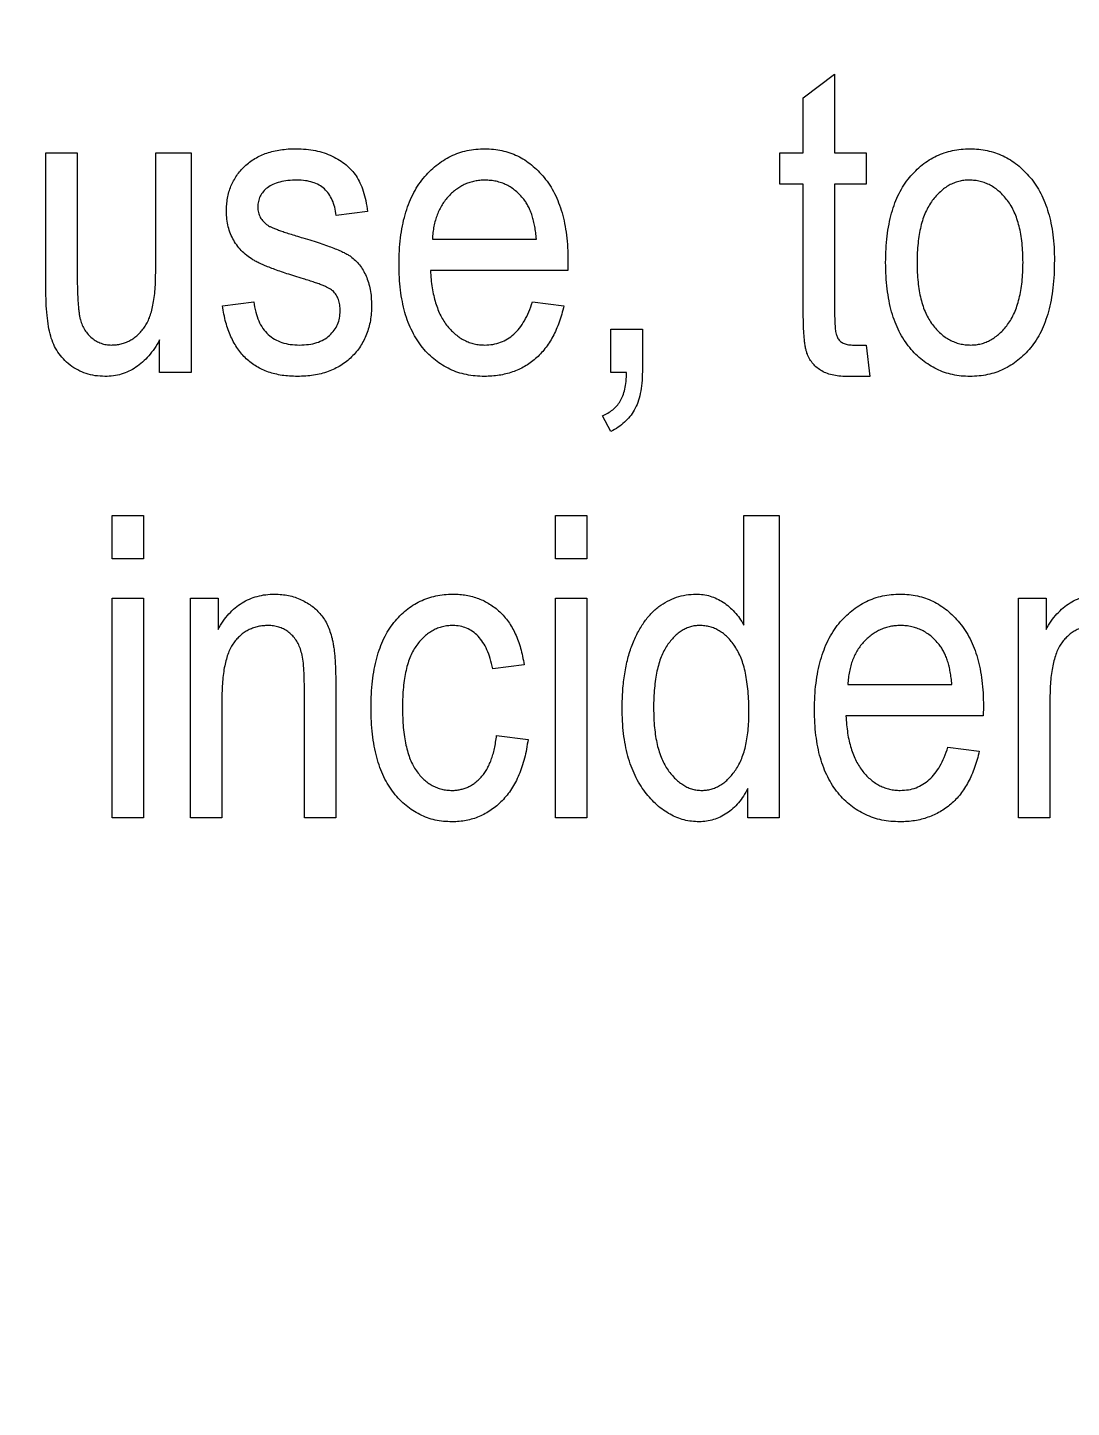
# Model space of a CAD drawing. Header units: millimetres. Extents: x -34 to 34, y -34 to 34.
# Drawn here: x -6.72 to -0.51, y -17.59 to -9.38 of the extents above; entities that cross this region are included whole.
import ezdxf

# ---------------------------------------------------------------- set-up
doc = ezdxf.new("R2010")
doc.units = ezdxf.units.MM

msp = doc.modelspace()

# ---------------------------------------------------------------- linework, layer by layer
at = {"color": 7, "linetype": 'Continuous', "lineweight": 25}
for p, q in [((-2.1047, -9.7966), (-1.9179, -9.6565)), ((-1.9179, -9.6565), (-1.9179, -10.1235)), ((-2.1047, -10.1235), (-2.1047, -9.7966)), ((-6.6109, -10.1235), (-6.4241, -10.1235)), ((-6.6109, -10.9297), (-6.6109, -10.1235)), ((-6.4241, -10.1235), (-6.4241, -10.8473)), ((-5.9571, -10.1235), (-5.747, -10.1235)), ((-5.9571, -10.8228), (-5.9571, -10.1235)), ((-5.747, -10.1235), (-5.747, -11.431)), ((-2.2447, -10.3103), (-2.2447, -10.1235)), ((-2.2447, -10.1235), (-2.1047, -10.1235)), ((-1.9179, -10.1235), (-1.7311, -10.1235)), ((-1.7311, -10.1235), (-1.7311, -10.3103)), ((-2.1047, -10.3103), (-2.2447, -10.3103)), ((-2.1047, -11.0571), (-2.1047, -10.3103)), ((-1.7311, -10.3103), (-1.9179, -10.3103)), ((-1.9179, -10.3103), (-1.9179, -11.0844)), ((-4.6963, -10.4737), (-4.8831, -10.4971)), ((-4.3114, -10.6372), (-3.6923, -10.6372)), ((-3.5056, -10.8239), (-4.3227, -10.8239)), ((-3.5045, -10.7663), (-3.5056, -10.8239)), ((-5.5602, -11.0341), (-5.3734, -11.0107)), ((-3.7157, -11.0107), (-3.5289, -11.0341)), ((-5.9338, -11.431), (-5.9338, -11.2369)), ((-3.2487, -11.431), (-3.2487, -11.1742)), ((-3.2487, -11.1742), (-3.0619, -11.1742)), ((-3.0619, -11.1742), (-3.0619, -11.4255)), ((-1.8124, -11.2676), (-1.7311, -11.2676)), ((-1.7311, -11.2676), (-1.7077, -11.4543)), ((-5.747, -11.431), (-5.9338, -11.431)), ((-3.1553, -11.431), (-3.2487, -11.431)), ((-1.7077, -11.4543), (-1.846, -11.4543)), ((-3.2487, -11.7812), (-3.2994, -11.6882)), ((-6.217, -12.2822), (-6.0302, -12.2822)), ((-6.217, -12.539), (-6.217, -12.2822)), ((-6.0302, -12.2822), (-6.0302, -12.539)), ((-3.5787, -12.2822), (-3.3919, -12.2822)), ((-3.5787, -12.539), (-3.5787, -12.2822)), ((-3.3919, -12.2822), (-3.3919, -12.539)), ((-2.4579, -12.9334), (-2.4579, -12.2822)), ((-2.4579, -12.2822), (-2.2478, -12.2822)), ((-2.2478, -12.2822), (-2.2478, -14.08)), ((-6.0302, -12.539), (-6.217, -12.539)), ((-3.3919, -12.539), (-3.5787, -12.539)), ((-6.217, -14.08), (-6.217, -12.7725)), ((-6.217, -12.7725), (-6.0302, -12.7725)), ((-6.0302, -12.7725), (-6.0302, -14.08)), ((-5.75, -14.08), (-5.75, -12.7725)), ((-5.75, -12.7725), (-5.5866, -12.7725)), ((-5.5866, -12.7725), (-5.5866, -12.9593)), ((-3.5787, -12.7725), (-3.3919, -12.7725)), ((-3.5787, -14.08), (-3.5787, -12.7725)), ((-3.3919, -12.7725), (-3.3919, -14.08)), ((-0.8235, -14.08), (-0.8235, -12.7725)), ((-0.8235, -12.7725), (-0.6601, -12.7725)), ((-0.6601, -12.7725), (-0.6601, -12.9593)), ((-3.7654, -13.1694), (-3.9522, -13.1928)), ((-5.0729, -14.08), (-5.0729, -13.2854)), ((-4.8862, -13.2796), (-4.8862, -14.08)), ((-1.8396, -13.2862), (-1.2205, -13.2862)), ((-5.5633, -13.3664), (-5.5633, -14.08)), ((-0.6368, -13.3664), (-0.6368, -14.08)), ((-1.0326, -13.4153), (-1.0337, -13.4729)), ((-1.0337, -13.4729), (-1.8509, -13.4729)), ((-3.9289, -13.5897), (-3.7421, -13.613)), ((-1.2438, -13.6597), (-1.057, -13.6831)), ((-2.4346, -14.08), (-2.4346, -13.9045)), ((-6.0302, -14.08), (-6.217, -14.08)), ((-5.5633, -14.08), (-5.75, -14.08)), ((-4.8862, -14.08), (-5.0729, -14.08)), ((-3.3919, -14.08), (-3.5787, -14.08)), ((-2.2478, -14.08), (-2.4346, -14.08)), ((-0.6368, -14.08), (-0.8235, -14.08))]:
    msp.add_line(p, q, dxfattribs=at)
at = {"color": 7, "linetype": 'Continuous'}
msp.add_circle((0, 0), 34, dxfattribs=at)
at = {"color": 7, "linetype": 'Continuous', "lineweight": 25}
for points, knots in [([(-5.5369, -10.473), (-5.5365, -10.4595), (-5.5358, -10.4331), (-5.5305, -10.3944), (-5.5223, -10.3575), (-5.5103, -10.3226), (-5.4943, -10.29), (-5.4757, -10.259), (-5.4532, -10.2301), (-5.4274, -10.2032), (-5.3988, -10.1787), (-5.3669, -10.1578), (-5.3326, -10.1399), (-5.2955, -10.1253), (-5.2559, -10.1139), (-5.2137, -10.1062), (-5.169, -10.1007), (-5.1383, -10.1003), (-5.1224, -10.1001)], [0, 0, 0, 0, 0.064436, 0.125867, 0.185938, 0.24426, 0.301581, 0.35857, 0.416451, 0.475923, 0.535995, 0.595828, 0.657302, 0.7203, 0.78546, 0.85336, 0.924575, 1, 1, 1, 1]), ([(-5.1224, -10.1001), (-5.1026, -10.1007), (-5.0639, -10.1019), (-5.0078, -10.1098), (-4.9555, -10.1238), (-4.9072, -10.1431), (-4.8632, -10.1666), (-4.8245, -10.1945), (-4.7913, -10.2261), (-4.7631, -10.262), (-4.7401, -10.3043), (-4.7214, -10.3536), (-4.706, -10.4108), (-4.6997, -10.452), (-4.6963, -10.4737)], [0, 0, 0, 0, 0.094098, 0.183224, 0.267982, 0.350533, 0.429223, 0.50396, 0.575737, 0.645979, 0.719792, 0.80267, 0.895821, 1, 1, 1, 1]), ([(-4.5095, -10.7882), (-4.5092, -10.7611), (-4.5085, -10.7083), (-4.5014, -10.6316), (-4.4902, -10.5599), (-4.4748, -10.4932), (-4.4542, -10.4316), (-4.4295, -10.3748), (-4.4002, -10.3228), (-4.3663, -10.2762), (-4.3286, -10.2351), (-4.2888, -10.199), (-4.2465, -10.1682), (-4.2015, -10.1436), (-4.1542, -10.1238), (-4.1045, -10.11), (-4.0523, -10.1019), (-4.0168, -10.1007), (-3.9988, -10.1001)], [0, 0, 0, 0, 0.084514, 0.164397, 0.239575, 0.310424, 0.377514, 0.441638, 0.503055, 0.562996, 0.620921, 0.676452, 0.730182, 0.783428, 0.835913, 0.88941, 0.943848, 1, 1, 1, 1]), ([(-3.9988, -10.1001), (-3.9815, -10.1006), (-3.9474, -10.1015), (-3.8975, -10.1097), (-3.8498, -10.1233), (-3.8042, -10.142), (-3.7609, -10.1662), (-3.7202, -10.1962), (-3.6813, -10.231), (-3.6449, -10.2711), (-3.6116, -10.3163), (-3.5827, -10.3666), (-3.5588, -10.4218), (-3.5385, -10.4814), (-3.5236, -10.546), (-3.5121, -10.6152), (-3.5057, -10.6892), (-3.5049, -10.7401), (-3.5045, -10.7663)], [0, 0, 0, 0, 0.05571, 0.109694, 0.162658, 0.215196, 0.268175, 0.32202, 0.377796, 0.436048, 0.496318, 0.558287, 0.622502, 0.689912, 0.760814, 0.835862, 0.91572, 1, 1, 1, 1]), ([(-1.6143, -10.7772), (-1.6139, -10.7501), (-1.6131, -10.6975), (-1.6067, -10.6211), (-1.5952, -10.55), (-1.5804, -10.4838), (-1.5601, -10.4228), (-1.5359, -10.3668), (-1.5069, -10.3161), (-1.4736, -10.2706), (-1.4367, -10.2307), (-1.3976, -10.1956), (-1.3556, -10.1663), (-1.3117, -10.1419), (-1.2653, -10.1233), (-1.2165, -10.1097), (-1.1652, -10.1015), (-1.1301, -10.1006), (-1.1124, -10.1001)], [0, 0, 0, 0, 0.0857885, 0.1664595, 0.2420111, 0.3134663, 0.3807164, 0.4449487, 0.5060989, 0.5652478, 0.6226765, 0.6777026, 0.7312604, 0.7839272, 0.8362008, 0.88929, 0.9437894, 1, 1, 1, 1]), ([(-1.1124, -10.1001), (-1.0948, -10.1006), (-1.0604, -10.1014), (-1.0098, -10.1098), (-0.9615, -10.1233), (-0.9152, -10.1418), (-0.8716, -10.1664), (-0.8297, -10.1955), (-0.7905, -10.2308), (-0.7535, -10.2707), (-0.7192, -10.3155), (-0.6903, -10.3659), (-0.6651, -10.4206), (-0.6454, -10.4803), (-0.6296, -10.5444), (-0.6185, -10.6134), (-0.6114, -10.687), (-0.6107, -10.7377), (-0.6104, -10.7637)], [0, 0, 0, 0, 0.056299, 0.110484, 0.164018, 0.2171, 0.270239, 0.324625, 0.380501, 0.439083, 0.499299, 0.561252, 0.625211, 0.69239, 0.762761, 0.837168, 0.916399, 1, 1, 1, 1]), ([(-5.1159, -10.2869), (-5.1344, -10.2874), (-5.1691, -10.2884), (-5.2175, -10.2967), (-5.2588, -10.3101), (-5.2923, -10.33), (-5.318, -10.3545), (-5.3366, -10.3822), (-5.3482, -10.4134), (-5.3494, -10.4354), (-5.3501, -10.4467)], [0, 0, 0, 0, 0.174448, 0.326882, 0.461347, 0.581638, 0.691071, 0.792789, 0.893938, 1, 1, 1, 1]), ([(-4.8831, -10.4971), (-4.8857, -10.4805), (-4.8905, -10.4492), (-4.905, -10.4056), (-4.9261, -10.3689), (-4.9525, -10.3382), (-4.9854, -10.315), (-5.0239, -10.2984), (-5.0681, -10.2885), (-5.0994, -10.2875), (-5.1159, -10.2869)], [0, 0, 0, 0, 0.14289, 0.271578, 0.390469, 0.502571, 0.615208, 0.73219, 0.859187, 1, 1, 1, 1]), ([(-3.9981, -10.2869), (-4.0084, -10.2872), (-4.0288, -10.2878), (-4.0589, -10.2921), (-4.0876, -10.3001), (-4.1155, -10.31), (-4.1417, -10.3239), (-4.1672, -10.3399), (-4.1913, -10.3594), (-4.2142, -10.3816), (-4.2353, -10.4061), (-4.2536, -10.4332), (-4.2697, -10.462), (-4.2833, -10.4929), (-4.2941, -10.5261), (-4.3024, -10.5614), (-4.3089, -10.5985), (-4.3106, -10.6241), (-4.3114, -10.6372)], [0, 0, 0, 0, 0.059496, 0.117439, 0.173917, 0.230546, 0.287144, 0.344361, 0.403544, 0.464857, 0.527346, 0.58921, 0.652435, 0.71661, 0.783604, 0.852624, 0.924924, 1, 1, 1, 1]), ([(-3.7675, -10.4008), (-3.7751, -10.3917), (-3.7901, -10.374), (-3.8149, -10.3504), (-3.8418, -10.3311), (-3.87, -10.3148), (-3.8998, -10.3025), (-3.931, -10.293), (-3.9641, -10.2881), (-3.9866, -10.2873), (-3.9981, -10.2869)], [0, 0, 0, 0, 0.132804, 0.260544, 0.383948, 0.505265, 0.625434, 0.746635, 0.871231, 1, 1, 1, 1]), ([(-1.1171, -10.2869), (-1.1277, -10.2872), (-1.1486, -10.2878), (-1.1792, -10.294), (-1.2086, -10.3035), (-1.237, -10.3168), (-1.2641, -10.334), (-1.2897, -10.3555), (-1.3142, -10.3805), (-1.3377, -10.4089), (-1.3587, -10.4415), (-1.3775, -10.4778), (-1.3931, -10.5182), (-1.4057, -10.5624), (-1.4156, -10.6105), (-1.4223, -10.6624), (-1.4268, -10.7182), (-1.4273, -10.7567), (-1.4276, -10.7765)], [0, 0, 0, 0, 0.049208, 0.096939, 0.14444, 0.192437, 0.241939, 0.293272, 0.347178, 0.404151, 0.464138, 0.527023, 0.593715, 0.664842, 0.74037, 0.821268, 0.90793, 1, 1, 1, 1]), ([(-0.7971, -10.7765), (-0.7974, -10.7566), (-0.7979, -10.7179), (-0.8025, -10.6621), (-0.809, -10.6099), (-0.8194, -10.562), (-0.8319, -10.5176), (-0.8482, -10.4775), (-0.8664, -10.4407), (-0.8883, -10.4085), (-0.912, -10.38), (-0.9371, -10.3551), (-0.9636, -10.334), (-0.9914, -10.3166), (-1.0209, -10.3035), (-1.0518, -10.294), (-1.084, -10.2879), (-1.106, -10.2872), (-1.1171, -10.2869)], [0, 0, 0, 0, 0.091482, 0.177065, 0.256957, 0.332205, 0.401911, 0.467978, 0.530577, 0.589659, 0.646279, 0.700302, 0.751512, 0.801343, 0.850264, 0.899299, 0.949177, 1, 1, 1, 1]), ([(-3.6923, -10.6372), (-3.6935, -10.6244), (-3.6959, -10.5996), (-3.7015, -10.5637), (-3.7081, -10.5302), (-3.7171, -10.4993), (-3.727, -10.4709), (-3.7389, -10.4452), (-3.7518, -10.4215), (-3.7623, -10.4076), (-3.7675, -10.4008)], [0, 0, 0, 0, 0.153117, 0.296903, 0.433148, 0.55985, 0.680043, 0.79167, 0.898167, 1, 1, 1, 1]), ([(-5.0787, -10.8739), (-5.0957, -10.8687), (-5.1284, -10.8588), (-5.1752, -10.8437), (-5.2178, -10.8297), (-5.2563, -10.8159), (-5.2904, -10.8022), (-5.3209, -10.79), (-5.3472, -10.7781), (-5.3761, -10.7627), (-5.4077, -10.742), (-5.4411, -10.7136), (-5.4698, -10.6811), (-5.4941, -10.6453), (-5.5129, -10.606), (-5.5271, -10.564), (-5.535, -10.5192), (-5.5362, -10.4886), (-5.5369, -10.473)], [0, 0, 0, 0, 0.080348, 0.154086, 0.221746, 0.283008, 0.338429, 0.387637, 0.431089, 0.468395, 0.535347, 0.601101, 0.665615, 0.730436, 0.795703, 0.861629, 0.92964, 1, 1, 1, 1]), ([(-5.3501, -10.4467), (-5.3495, -10.4577), (-5.3482, -10.4791), (-5.3362, -10.5089), (-5.3174, -10.5354), (-5.3, -10.5486), (-5.291, -10.5554)], [0, 0, 0, 0, 0.253335, 0.496023, 0.737057, 1, 1, 1, 1]), ([(-5.291, -10.5554), (-5.2874, -10.5576), (-5.2788, -10.5625), (-5.2635, -10.5696), (-5.2437, -10.5776), (-5.2196, -10.5862), (-5.1914, -10.5963), (-5.1587, -10.6065), (-5.1217, -10.6185), (-5.0955, -10.6262), (-5.0816, -10.6302)], [0, 0, 0, 0, 0.056472, 0.132657, 0.228152, 0.343167, 0.4768, 0.631658, 0.805172, 1, 1, 1, 1]), ([(-5.0816, -10.6302), (-5.0636, -10.6356), (-5.0293, -10.6459), (-4.9806, -10.6617), (-4.9372, -10.6766), (-4.8989, -10.6907), (-4.8659, -10.7041), (-4.8383, -10.717), (-4.8153, -10.7282), (-4.7925, -10.7435), (-4.7687, -10.7636), (-4.7439, -10.7909), (-4.7227, -10.8222), (-4.7048, -10.8574), (-4.6907, -10.8963), (-4.6799, -10.9385), (-4.6744, -10.9844), (-4.6734, -11.0162), (-4.673, -11.0326)], [0, 0, 0, 0, 0.088802, 0.169044, 0.241298, 0.305599, 0.36146, 0.409493, 0.449546, 0.481868, 0.538906, 0.596212, 0.655284, 0.717158, 0.781997, 0.850081, 0.922425, 1, 1, 1, 1]), ([(-6.0232, -11.1607), (-6.0178, -11.1523), (-6.0066, -11.1345), (-5.9934, -11.1039), (-5.9822, -11.0686), (-5.9728, -11.0288), (-5.9656, -10.984), (-5.9606, -10.9346), (-5.9578, -10.8803), (-5.9574, -10.8425), (-5.9571, -10.8228)], [0, 0, 0, 0, 0.085387, 0.18044, 0.28596, 0.403171, 0.532484, 0.67549, 0.830521, 1, 1, 1, 1]), ([(-4.0006, -11.4543), (-4.0191, -11.4539), (-4.0555, -11.453), (-4.1087, -11.4447), (-4.1592, -11.4315), (-4.2068, -11.4121), (-4.2518, -11.388), (-4.2943, -11.3585), (-4.3336, -11.3233), (-4.3702, -11.2831), (-4.4031, -11.2378), (-4.4315, -11.1873), (-4.4562, -11.1325), (-4.4757, -11.0726), (-4.491, -11.0082), (-4.5017, -10.939), (-4.5084, -10.8652), (-4.5091, -10.8143), (-4.5095, -10.7882)], [0, 0, 0, 0, 0.0587342, 0.1153448, 0.1704941, 0.2241815, 0.2780627, 0.3321372, 0.3879138, 0.4452969, 0.5044393, 0.5652916, 0.6287049, 0.6949858, 0.7648294, 0.8386967, 0.9169777, 1, 1, 1, 1]), ([(-4.3227, -10.8239), (-4.3216, -10.8417), (-4.3195, -10.8763), (-4.3126, -10.9263), (-4.3043, -10.9731), (-4.2924, -11.0163), (-4.2787, -11.0563), (-4.2623, -11.0929), (-4.2434, -11.1263), (-4.2217, -11.1559), (-4.1984, -11.1822), (-4.1736, -11.205), (-4.1475, -11.2241), (-4.1203, -11.2399), (-4.092, -11.2525), (-4.0623, -11.2612), (-4.0313, -11.2665), (-4.0102, -11.2672), (-3.9995, -11.2676)], [0, 0, 0, 0, 0.087615, 0.170302, 0.248233, 0.321396, 0.390473, 0.456094, 0.518813, 0.578779, 0.636426, 0.691492, 0.744156, 0.795371, 0.845741, 0.896295, 0.947255, 1, 1, 1, 1]), ([(-1.1124, -11.4543), (-1.1299, -11.4539), (-1.1646, -11.453), (-1.2154, -11.4448), (-1.264, -11.4313), (-1.3102, -11.4121), (-1.3542, -11.3879), (-1.3959, -11.3583), (-1.4352, -11.3232), (-1.4721, -11.283), (-1.5059, -11.2377), (-1.535, -11.1868), (-1.5595, -11.1307), (-1.5798, -11.0698), (-1.5955, -11.0037), (-1.606, -10.9327), (-1.6133, -10.8567), (-1.614, -10.8043), (-1.6143, -10.7772)], [0, 0, 0, 0, 0.0555166, 0.1097085, 0.1624978, 0.2149871, 0.2677243, 0.3210391, 0.3766823, 0.4341879, 0.4936446, 0.5554023, 0.619368, 0.6871951, 0.7584593, 0.8340522, 0.9144817, 1, 1, 1, 1]), ([(-1.4276, -10.7765), (-1.4273, -10.7966), (-1.4268, -10.8355), (-1.4222, -10.8917), (-1.4157, -10.9441), (-1.4053, -10.9923), (-1.3928, -11.0369), (-1.3767, -11.0772), (-1.3581, -11.1139), (-1.3366, -11.1463), (-1.3128, -11.1749), (-1.2875, -11.1994), (-1.2611, -11.2205), (-1.2333, -11.2378), (-1.2038, -11.251), (-1.1729, -11.2605), (-1.1407, -11.2666), (-1.1187, -11.2672), (-1.1076, -11.2676)], [0, 0, 0, 0, 0.091829, 0.17777, 0.25803, 0.333106, 0.403186, 0.469619, 0.531579, 0.590989, 0.647479, 0.700989, 0.752082, 0.801798, 0.850607, 0.89953, 0.949294, 1, 1, 1, 1]), ([(-0.6104, -10.7637), (-0.6108, -10.792), (-0.6115, -10.8466), (-0.618, -10.9257), (-0.6294, -10.9991), (-0.6443, -11.0673), (-0.6646, -11.1295), (-0.6884, -11.1866), (-0.7174, -11.238), (-0.7507, -11.2837), (-0.7873, -11.3239), (-0.8264, -11.3589), (-0.8683, -11.3882), (-0.9123, -11.4126), (-0.959, -11.4312), (-1.0079, -11.4448), (-1.0593, -11.453), (-1.0944, -11.4539), (-1.1124, -11.4543)], [0, 0, 0, 0, 0.088003, 0.170193, 0.247313, 0.319619, 0.387372, 0.451254, 0.51221, 0.57084, 0.627211, 0.68147, 0.73428, 0.786212, 0.838108, 0.890456, 0.944195, 1, 1, 1, 1]), ([(-1.1076, -11.2676), (-1.0971, -11.2672), (-1.0763, -11.2666), (-1.046, -11.2605), (-1.0166, -11.251), (-0.9886, -11.2374), (-0.9617, -11.2199), (-0.9356, -11.1992), (-0.9111, -11.174), (-0.8879, -11.1452), (-0.8661, -11.1127), (-0.8476, -11.0759), (-0.832, -11.0353), (-0.8194, -10.9909), (-0.8089, -10.9429), (-0.8025, -10.8907), (-0.7979, -10.8348), (-0.7974, -10.7963), (-0.7971, -10.7765)], [0, 0, 0, 0, 0.048586, 0.09626, 0.143167, 0.191349, 0.240317, 0.291669, 0.34551, 0.402853, 0.463077, 0.526389, 0.593526, 0.664568, 0.740121, 0.821482, 0.90804, 1, 1, 1, 1]), ([(-6.4241, -10.8473), (-6.424, -10.8633), (-6.4238, -10.8941), (-6.4232, -10.9383), (-6.4218, -10.9783), (-6.4195, -11.014), (-6.4172, -11.0457), (-6.4138, -11.0732), (-6.4104, -11.0966), (-6.4046, -11.1218), (-6.3954, -11.1493), (-6.3791, -11.1783), (-6.3603, -11.2048), (-6.3368, -11.2269), (-6.3105, -11.2448), (-6.2823, -11.2582), (-6.2521, -11.2661), (-6.2314, -11.2671), (-6.2209, -11.2676)], [0, 0, 0, 0, 0.091359, 0.175113, 0.251293, 0.319245, 0.378962, 0.431928, 0.476759, 0.513694, 0.57892, 0.641169, 0.702077, 0.763267, 0.823543, 0.882371, 0.940283, 1, 1, 1, 1]), ([(-4.9024, -10.9462), (-4.9054, -10.9436), (-4.9123, -10.9378), (-4.9255, -10.9302), (-4.9421, -10.9218), (-4.9623, -10.913), (-4.9863, -10.9042), (-5.0138, -10.8941), (-5.045, -10.8841), (-5.0671, -10.8774), (-5.0787, -10.8739)], [0, 0, 0, 0, 0.061004, 0.141395, 0.237691, 0.352034, 0.486513, 0.638401, 0.810736, 1, 1, 1, 1]), ([(-6.2592, -11.4543), (-6.2787, -11.4535), (-6.3169, -11.4519), (-6.3718, -11.4389), (-6.4224, -11.4174), (-6.468, -11.3879), (-6.5071, -11.3512), (-6.5401, -11.3101), (-6.5657, -11.2642), (-6.5837, -11.2128), (-6.5963, -11.1547), (-6.6045, -11.088), (-6.61, -11.012), (-6.6106, -10.9582), (-6.6109, -10.9297)], [0, 0, 0, 0, 0.08132, 0.158893, 0.233828, 0.30932, 0.383918, 0.456423, 0.528344, 0.60161, 0.68264, 0.775682, 0.881375, 1, 1, 1, 1]), ([(-4.8598, -11.0647), (-4.8602, -11.0526), (-4.8609, -11.0296), (-4.8691, -10.9972), (-4.8826, -10.9689), (-4.8959, -10.9537), (-4.9024, -10.9462)], [0, 0, 0, 0, 0.280002, 0.533179, 0.769121, 1, 1, 1, 1]), ([(-5.1148, -11.4543), (-5.1303, -11.4539), (-5.1607, -11.4532), (-5.2052, -11.4486), (-5.247, -11.4401), (-5.2866, -11.4289), (-5.3233, -11.4139), (-5.3578, -11.3959), (-5.3894, -11.3742), (-5.419, -11.3497), (-5.4455, -11.3214), (-5.4699, -11.2902), (-5.4912, -11.2554), (-5.5104, -11.2175), (-5.5267, -11.1763), (-5.5405, -11.1318), (-5.5523, -11.0842), (-5.5575, -11.051), (-5.5602, -11.0341)], [0, 0, 0, 0, 0.068598, 0.133768, 0.196572, 0.256229, 0.314602, 0.370895, 0.427188, 0.483069, 0.539889, 0.597519, 0.657405, 0.719194, 0.784329, 0.852247, 0.924462, 1, 1, 1, 1]), ([(-5.3734, -11.0107), (-5.3703, -11.0312), (-5.3643, -11.0699), (-5.3463, -11.1234), (-5.3216, -11.1688), (-5.2894, -11.2056), (-5.2506, -11.2338), (-5.206, -11.2536), (-5.1557, -11.2654), (-5.1204, -11.2668), (-5.102, -11.2676)], [0, 0, 0, 0, 0.1486602, 0.2817901, 0.4040343, 0.5181502, 0.6308885, 0.7460602, 0.8674902, 1, 1, 1, 1]), ([(-4.673, -11.0326), (-4.6733, -11.048), (-4.674, -11.078), (-4.6794, -11.122), (-4.6891, -11.1637), (-4.7016, -11.2034), (-4.7188, -11.2405), (-4.739, -11.2756), (-4.7634, -11.3083), (-4.7911, -11.3386), (-4.822, -11.3658), (-4.8557, -11.3898), (-4.8923, -11.4095), (-4.9315, -11.4261), (-4.9736, -11.4387), (-5.0183, -11.4478), (-5.0656, -11.4534), (-5.0981, -11.454), (-5.1148, -11.4543)], [0, 0, 0, 0, 0.066737, 0.130739, 0.192622, 0.252706, 0.311442, 0.370262, 0.428902, 0.488462, 0.548455, 0.608072, 0.667754, 0.729187, 0.792805, 0.858714, 0.927446, 1, 1, 1, 1]), ([(-5.102, -11.2676), (-5.0837, -11.2669), (-5.0491, -11.2657), (-5.0002, -11.2551), (-4.9577, -11.2374), (-4.9226, -11.2117), (-4.8948, -11.1809), (-4.8739, -11.1459), (-4.862, -11.1065), (-4.8605, -11.0789), (-4.8598, -11.0647)], [0, 0, 0, 0, 0.15427, 0.291956, 0.41929, 0.539779, 0.656024, 0.767785, 0.880428, 1, 1, 1, 1]), ([(-3.5289, -11.0341), (-3.5329, -11.0509), (-3.5408, -11.0839), (-3.5563, -11.1313), (-3.5736, -11.1757), (-3.5938, -11.2166), (-3.6161, -11.2544), (-3.6405, -11.2892), (-3.6676, -11.3208), (-3.6972, -11.3488), (-3.7287, -11.3738), (-3.7621, -11.3955), (-3.7974, -11.4137), (-3.8347, -11.4283), (-3.8734, -11.4401), (-3.9142, -11.4485), (-3.9569, -11.4531), (-3.9859, -11.4539), (-4.0006, -11.4543)], [0, 0, 0, 0, 0.075174, 0.14731, 0.216045, 0.281929, 0.345137, 0.40652, 0.466426, 0.525438, 0.583328, 0.640593, 0.698215, 0.755575, 0.814041, 0.873896, 0.936055, 1, 1, 1, 1]), ([(-3.9995, -11.2676), (-3.9831, -11.2668), (-3.9511, -11.2654), (-3.9052, -11.253), (-3.8631, -11.2325), (-3.825, -11.2039), (-3.7911, -11.1671), (-3.7617, -11.1222), (-3.7355, -11.0697), (-3.7225, -11.031), (-3.7157, -11.0107)], [0, 0, 0, 0, 0.118665, 0.231916, 0.342835, 0.456337, 0.575618, 0.704131, 0.845043, 1, 1, 1, 1]), ([(-1.846, -11.4543), (-1.8614, -11.4541), (-1.8907, -11.4535), (-1.9322, -11.4457), (-1.9696, -11.4351), (-2.0018, -11.4183), (-2.029, -11.3976), (-2.0522, -11.3737), (-2.0701, -11.3458), (-2.0818, -11.3198), (-2.0884, -11.2956), (-2.0926, -11.2732), (-2.0968, -11.247), (-2.0993, -11.2166), (-2.1021, -11.1825), (-2.1032, -11.1443), (-2.1045, -11.1021), (-2.1046, -11.0725), (-2.1047, -11.0571)], [0, 0, 0, 0, 0.082978, 0.158466, 0.227964, 0.292396, 0.353441, 0.412531, 0.471462, 0.531841, 0.565997, 0.606892, 0.654804, 0.709656, 0.771661, 0.840124, 0.916455, 1, 1, 1, 1]), ([(-6.2209, -11.2676), (-6.211, -11.2672), (-6.1917, -11.2664), (-6.1633, -11.2617), (-6.1364, -11.2531), (-6.1107, -11.2414), (-6.0863, -11.2263), (-6.0639, -11.2075), (-6.0423, -11.1858), (-6.0297, -11.1692), (-6.0232, -11.1607)], [0, 0, 0, 0, 0.1264673, 0.2481591, 0.3674321, 0.4873751, 0.6084567, 0.733563, 0.862493, 1, 1, 1, 1]), ([(-1.9179, -11.0844), (-1.9177, -11.1007), (-1.9173, -11.1302), (-1.9146, -11.1695), (-1.9105, -11.1999), (-1.9041, -11.2159), (-1.9015, -11.2227)], [0, 0, 0, 0, 0.349051, 0.631075, 0.845143, 1, 1, 1, 1]), ([(-5.9338, -11.2369), (-5.9439, -11.2542), (-5.9634, -11.2875), (-5.9975, -11.3321), (-6.0346, -11.3696), (-6.0742, -11.4007), (-6.1167, -11.4247), (-6.1617, -11.4421), (-6.2096, -11.4526), (-6.2425, -11.4538), (-6.2592, -11.4543)], [0, 0, 0, 0, 0.145351, 0.280358, 0.407344, 0.528382, 0.645242, 0.760901, 0.878542, 1, 1, 1, 1]), ([(-1.9015, -11.2227), (-1.897, -11.2296), (-1.8882, -11.2434), (-1.867, -11.2576), (-1.8413, -11.2661), (-1.8225, -11.2671), (-1.8124, -11.2676)], [0, 0, 0, 0, 0.23382, 0.463567, 0.713334, 1, 1, 1, 1]), ([(-3.2994, -11.6882), (-3.2883, -11.6832), (-3.2665, -11.6735), (-3.2381, -11.653), (-3.2133, -11.6297), (-3.1925, -11.602), (-3.1769, -11.5684), (-3.1647, -11.5289), (-3.158, -11.4822), (-3.1563, -11.4488), (-3.1553, -11.431)], [0, 0, 0, 0, 0.115843, 0.226207, 0.331714, 0.438331, 0.552629, 0.68211, 0.830777, 1, 1, 1, 1]), ([(-3.0619, -11.4255), (-3.0624, -11.4485), (-3.0633, -11.4922), (-3.0724, -11.5538), (-3.0869, -11.6078), (-3.1081, -11.6542), (-3.1352, -11.694), (-3.168, -11.7281), (-3.2054, -11.7585), (-3.2341, -11.7736), (-3.2487, -11.7812)], [0, 0, 0, 0, 0.161593, 0.306684, 0.436225, 0.552804, 0.663452, 0.772823, 0.884086, 1, 1, 1, 1]), ([(-5.5866, -12.9593), (-5.5767, -12.9425), (-5.5574, -12.91), (-5.5231, -12.8668), (-5.4853, -12.8304), (-5.4445, -12.8004), (-5.4003, -12.777), (-5.3525, -12.7612), (-5.3019, -12.7509), (-5.267, -12.7497), (-5.2492, -12.7491)], [0, 0, 0, 0, 0.1396, 0.269696, 0.394051, 0.513661, 0.631635, 0.750274, 0.872674, 1, 1, 1, 1]), ([(-5.2492, -12.7491), (-5.2351, -12.7496), (-5.2076, -12.7504), (-5.1671, -12.7568), (-5.1282, -12.7673), (-5.0915, -12.7824), (-5.0572, -12.8005), (-5.0256, -12.8208), (-4.9984, -12.8449), (-4.9737, -12.8709), (-4.9527, -12.9008), (-4.9342, -12.9341), (-4.9196, -12.9721), (-4.9093, -13.0064), (-4.9025, -13.0368), (-4.8984, -13.063), (-4.8941, -13.092), (-4.8916, -13.1239), (-4.8887, -13.1587), (-4.8876, -13.1964), (-4.8863, -13.237), (-4.8862, -13.2651), (-4.8862, -13.2796)], [0, 0, 0, 0, 0.057076, 0.112243, 0.166711, 0.220738, 0.273946, 0.324397, 0.373587, 0.421633, 0.470319, 0.521782, 0.576728, 0.63569, 0.667677, 0.703855, 0.743388, 0.787184, 0.834397, 0.885486, 0.941017, 1, 1, 1, 1]), ([(-4.676, -13.4251), (-4.6756, -13.3978), (-4.6747, -13.3448), (-4.6688, -13.268), (-4.6577, -13.1966), (-4.6429, -13.1303), (-4.6241, -13.0692), (-4.6008, -13.0134), (-4.573, -12.9629), (-4.5407, -12.918), (-4.5054, -12.8782), (-4.4676, -12.8435), (-4.4272, -12.8145), (-4.3842, -12.7906), (-4.3388, -12.7718), (-4.2909, -12.7588), (-4.2407, -12.7504), (-4.2064, -12.7496), (-4.189, -12.7491)], [0, 0, 0, 0, 0.087515, 0.169433, 0.246144, 0.318303, 0.38631, 0.450435, 0.51135, 0.570154, 0.626887, 0.681105, 0.733762, 0.785802, 0.837934, 0.890383, 0.944333, 1, 1, 1, 1]), ([(-4.189, -12.7491), (-4.1755, -12.7493), (-4.1488, -12.7497), (-4.1098, -12.7552), (-4.0723, -12.7629), (-4.0368, -12.775), (-4.0025, -12.7894), (-3.9702, -12.8078), (-3.9391, -12.8291), (-3.9102, -12.8539), (-3.8828, -12.8818), (-3.8582, -12.9131), (-3.836, -12.9478), (-3.8169, -12.9858), (-3.8, -13.0271), (-3.7855, -13.0714), (-3.7737, -13.1192), (-3.7683, -13.1523), (-3.7654, -13.1694)], [0, 0, 0, 0, 0.061523, 0.121295, 0.179092, 0.235668, 0.291744, 0.348287, 0.404828, 0.462985, 0.52174, 0.582467, 0.644236, 0.708891, 0.775956, 0.847071, 0.921227, 1, 1, 1, 1]), ([(-3.1817, -13.4262), (-3.1815, -13.4082), (-3.1809, -13.3728), (-3.1786, -13.3207), (-3.1737, -13.2707), (-3.1672, -13.2229), (-3.1588, -13.1771), (-3.1487, -13.1334), (-3.1367, -13.0917), (-3.1228, -13.0523), (-3.1075, -13.0151), (-3.0907, -12.9802), (-3.0724, -12.948), (-3.0537, -12.9178), (-3.033, -12.8906), (-3.0111, -12.8659), (-2.9883, -12.8431), (-2.9562, -12.8171), (-2.9137, -12.79), (-2.8592, -12.7663), (-2.8017, -12.7519), (-2.7624, -12.75), (-2.7425, -12.7491)], [0, 0, 0, 0, 0.060005, 0.11804, 0.173822, 0.227423, 0.278942, 0.328892, 0.376999, 0.423408, 0.468122, 0.510907, 0.552287, 0.591646, 0.629263, 0.666023, 0.701853, 0.73642, 0.803666, 0.869027, 0.933718, 1, 1, 1, 1]), ([(-2.7425, -12.7491), (-2.7282, -12.7497), (-2.6998, -12.7507), (-2.6582, -12.7602), (-2.6184, -12.7758), (-2.5804, -12.7971), (-2.5447, -12.8237), (-2.512, -12.8554), (-2.4825, -12.8921), (-2.4662, -12.9194), (-2.4579, -12.9334)], [0, 0, 0, 0, 0.120225, 0.238871, 0.357668, 0.479745, 0.605022, 0.7319, 0.863186, 1, 1, 1, 1]), ([(-2.0377, -13.4372), (-2.0373, -13.4101), (-2.0366, -13.3573), (-2.0295, -13.2806), (-2.0183, -13.2089), (-2.0029, -13.1422), (-1.9823, -13.0806), (-1.9576, -13.0238), (-1.9283, -12.9718), (-1.8944, -12.9252), (-1.8568, -12.8841), (-1.8169, -12.848), (-1.7746, -12.8172), (-1.7296, -12.7926), (-1.6824, -12.7728), (-1.6326, -12.759), (-1.5804, -12.7509), (-1.5449, -12.7497), (-1.5269, -12.7491)], [0, 0, 0, 0, 0.084514, 0.164397, 0.239575, 0.310424, 0.377514, 0.441638, 0.503055, 0.562996, 0.620921, 0.676452, 0.730182, 0.783428, 0.835913, 0.88941, 0.943848, 1, 1, 1, 1]), ([(-1.5269, -12.7491), (-1.5096, -12.7496), (-1.4756, -12.7505), (-1.4256, -12.7587), (-1.3779, -12.7723), (-1.3323, -12.791), (-1.289, -12.8152), (-1.2483, -12.8452), (-1.2094, -12.88), (-1.173, -12.9201), (-1.1398, -12.9653), (-1.1108, -13.0156), (-1.0869, -13.0708), (-1.0666, -13.1304), (-1.0517, -13.195), (-1.0402, -13.2642), (-1.0338, -13.3382), (-1.033, -13.3891), (-1.0326, -13.4153)], [0, 0, 0, 0, 0.05571, 0.109694, 0.162658, 0.215196, 0.268175, 0.32202, 0.377796, 0.436048, 0.496318, 0.558287, 0.622502, 0.689912, 0.760814, 0.835862, 0.91572, 1, 1, 1, 1]), ([(-0.6601, -12.9593), (-0.6502, -12.9425), (-0.6309, -12.91), (-0.5966, -12.8668), (-0.5588, -12.8304), (-0.518, -12.8004), (-0.4738, -12.777), (-0.426, -12.7612), (-0.3754, -12.7509), (-0.3405, -12.7497), (-0.3227, -12.7491)], [0, 0, 0, 0, 0.1396, 0.269696, 0.394051, 0.513661, 0.631635, 0.750274, 0.872674, 1, 1, 1, 1]), ([(-5.2878, -12.9359), (-5.2981, -12.9362), (-5.3182, -12.9366), (-5.3474, -12.9416), (-5.3751, -12.9492), (-5.4011, -12.9599), (-5.4258, -12.9733), (-5.4485, -12.9905), (-5.4699, -13.0102), (-5.4892, -13.0334), (-5.5072, -13.0601), (-5.5223, -13.0912), (-5.5349, -13.1266), (-5.5455, -13.1661), (-5.5533, -13.2101), (-5.559, -13.2583), (-5.5628, -13.3109), (-5.5631, -13.3474), (-5.5633, -13.3664)], [0, 0, 0, 0, 0.053032, 0.104144, 0.15326, 0.201625, 0.249892, 0.298577, 0.348552, 0.40047, 0.45504, 0.51483, 0.579268, 0.649788, 0.726724, 0.810576, 0.901604, 1, 1, 1, 1]), ([(-5.0729, -13.2854), (-5.0732, -13.263), (-5.0737, -13.2214), (-5.0777, -13.1637), (-5.0851, -13.1157), (-5.0952, -13.0762), (-5.1092, -13.0438), (-5.1261, -13.0159), (-5.1467, -12.9919), (-5.1706, -12.9719), (-5.1968, -12.9556), (-5.2255, -12.9443), (-5.256, -12.937), (-5.2771, -12.9363), (-5.2878, -12.9359)], [0, 0, 0, 0, 0.144217, 0.268382, 0.372345, 0.456741, 0.530103, 0.599047, 0.666277, 0.732998, 0.799118, 0.864162, 0.930883, 1, 1, 1, 1]), ([(-4.1886, -12.9359), (-4.1992, -12.9363), (-4.2201, -12.9369), (-4.2507, -12.9426), (-4.28, -12.9516), (-4.3077, -12.9647), (-4.334, -12.9812), (-4.3591, -13.0012), (-4.3828, -13.0249), (-4.4047, -13.0525), (-4.4251, -13.0836), (-4.4419, -13.1195), (-4.4572, -13.1592), (-4.4683, -13.2037), (-4.4781, -13.2519), (-4.4843, -13.3046), (-4.4884, -13.3616), (-4.489, -13.4011), (-4.4892, -13.4215)], [0, 0, 0, 0, 0.049725, 0.097853, 0.145678, 0.192905, 0.241353, 0.2909, 0.343353, 0.398158, 0.455928, 0.517432, 0.583883, 0.6553, 0.732068, 0.814875, 0.904111, 1, 1, 1, 1]), ([(-3.9522, -13.1928), (-3.9567, -13.1724), (-3.9653, -13.134), (-3.9847, -13.0812), (-4.0086, -13.0362), (-4.0377, -12.9997), (-4.0704, -12.9708), (-4.1071, -12.9508), (-4.1468, -12.9381), (-4.1745, -12.9367), (-4.1886, -12.9359)], [0, 0, 0, 0, 0.1636162, 0.3095466, 0.4414337, 0.5626299, 0.6752419, 0.7823105, 0.889456, 1, 1, 1, 1]), ([(-2.721, -12.9359), (-2.7302, -12.9363), (-2.7486, -12.937), (-2.7756, -12.9425), (-2.8012, -12.9523), (-2.8261, -12.9651), (-2.8497, -12.9823), (-2.873, -13.0026), (-2.8942, -13.0275), (-2.9153, -13.0551), (-2.9344, -13.0871), (-2.9506, -13.1234), (-2.9645, -13.1638), (-2.9756, -13.2083), (-2.9844, -13.2571), (-2.9903, -13.3101), (-2.9946, -13.3673), (-2.9948, -13.4069), (-2.9949, -13.4273)], [0, 0, 0, 0, 0.044591, 0.088223, 0.13194, 0.176196, 0.222816, 0.272165, 0.324432, 0.38005, 0.43939, 0.503057, 0.571192, 0.644888, 0.724012, 0.809485, 0.901627, 1, 1, 1, 1]), ([(-2.4277, -13.4514), (-2.428, -13.4298), (-2.4286, -13.388), (-2.4321, -13.3276), (-2.4386, -13.2717), (-2.4476, -13.2203), (-2.459, -13.1733), (-2.4738, -13.1312), (-2.4903, -13.0932), (-2.5102, -13.0599), (-2.5319, -13.031), (-2.5546, -13.0054), (-2.5789, -12.9839), (-2.6048, -12.9666), (-2.6317, -12.9527), (-2.6602, -12.943), (-2.6902, -12.9368), (-2.7106, -12.9362), (-2.721, -12.9359)], [0, 0, 0, 0, 0.098369, 0.189698, 0.274813, 0.35393, 0.426826, 0.494097, 0.556421, 0.614884, 0.66936, 0.720612, 0.769936, 0.816519, 0.861736, 0.90734, 0.952957, 1, 1, 1, 1]), ([(-1.5262, -12.9359), (-1.5365, -12.9362), (-1.557, -12.9368), (-1.587, -12.9411), (-1.6157, -12.9491), (-1.6436, -12.959), (-1.6698, -12.9729), (-1.6954, -12.9889), (-1.7194, -13.0084), (-1.7423, -13.0306), (-1.7634, -13.0551), (-1.7817, -13.0822), (-1.7978, -13.111), (-1.8115, -13.1419), (-1.8223, -13.1751), (-1.8305, -13.2104), (-1.837, -13.2475), (-1.8387, -13.2731), (-1.8396, -13.2862)], [0, 0, 0, 0, 0.059496, 0.117439, 0.173917, 0.230546, 0.287144, 0.344361, 0.403544, 0.464857, 0.527346, 0.58921, 0.652435, 0.71661, 0.783604, 0.852624, 0.924924, 1, 1, 1, 1]), ([(-1.2956, -13.0497), (-1.3032, -13.0407), (-1.3182, -13.023), (-1.343, -12.9994), (-1.37, -12.9801), (-1.3981, -12.9638), (-1.428, -12.9515), (-1.4592, -12.942), (-1.4922, -12.9371), (-1.5147, -12.9363), (-1.5262, -12.9359)], [0, 0, 0, 0, 0.132804, 0.260544, 0.383948, 0.505265, 0.625434, 0.746635, 0.871231, 1, 1, 1, 1]), ([(-0.3613, -12.9359), (-0.3716, -12.9362), (-0.3917, -12.9366), (-0.4209, -12.9416), (-0.4486, -12.9492), (-0.4746, -12.9599), (-0.4993, -12.9733), (-0.522, -12.9905), (-0.5434, -13.0102), (-0.5627, -13.0334), (-0.5807, -13.0601), (-0.5958, -13.0912), (-0.6084, -13.1266), (-0.619, -13.1661), (-0.6268, -13.2101), (-0.6325, -13.2583), (-0.6363, -13.3109), (-0.6366, -13.3474), (-0.6368, -13.3664)], [0, 0, 0, 0, 0.0530325, 0.1041442, 0.1532601, 0.2016254, 0.2498919, 0.2985767, 0.3485515, 0.40047, 0.45504, 0.5148297, 0.5792677, 0.6497878, 0.726724, 0.8105757, 0.9016044, 1, 1, 1, 1]), ([(-1.2205, -13.2862), (-1.2217, -13.2734), (-1.224, -13.2486), (-1.2296, -13.2127), (-1.2362, -13.1792), (-1.2452, -13.1483), (-1.2551, -13.1199), (-1.2671, -13.0942), (-1.2799, -13.0705), (-1.2905, -13.0566), (-1.2956, -13.0497)], [0, 0, 0, 0, 0.153117, 0.296903, 0.433148, 0.55985, 0.680043, 0.79167, 0.898167, 1, 1, 1, 1]), ([(-4.1937, -14.1033), (-4.2109, -14.1029), (-4.2447, -14.102), (-4.2942, -14.0938), (-4.3414, -14.0803), (-4.3861, -14.0611), (-4.4286, -14.0369), (-4.4689, -14.0074), (-4.5063, -13.9721), (-4.5416, -13.9319), (-4.5732, -13.8862), (-4.6012, -13.8355), (-4.6243, -13.7795), (-4.6433, -13.7184), (-4.6582, -13.6523), (-4.6686, -13.5811), (-4.6748, -13.5048), (-4.6756, -13.4523), (-4.676, -13.4251)], [0, 0, 0, 0, 0.055072, 0.108431, 0.160408, 0.212143, 0.264207, 0.316952, 0.371879, 0.428834, 0.488245, 0.549703, 0.6144, 0.68226, 0.754657, 0.831564, 0.912976, 1, 1, 1, 1]), ([(-4.4892, -13.4215), (-4.4889, -13.4425), (-4.4883, -13.4831), (-4.4848, -13.5417), (-4.4783, -13.5958), (-4.4693, -13.6455), (-4.4578, -13.6908), (-4.4435, -13.7316), (-4.4269, -13.7679), (-4.4074, -13.7997), (-4.3857, -13.8271), (-4.3627, -13.8509), (-4.3384, -13.8714), (-4.3124, -13.8878), (-4.2848, -13.9008), (-4.2558, -13.9098), (-4.2255, -13.9156), (-4.2047, -13.9162), (-4.1941, -13.9166)], [0, 0, 0, 0, 0.097839, 0.188479, 0.272774, 0.350956, 0.423362, 0.489882, 0.551603, 0.608719, 0.662672, 0.713852, 0.762427, 0.809954, 0.856748, 0.903598, 0.950729, 1, 1, 1, 1]), ([(-2.7235, -14.1033), (-2.7388, -14.1027), (-2.7689, -14.1015), (-2.8135, -14.0934), (-2.8566, -14.0794), (-2.8978, -14.0594), (-2.9376, -14.0344), (-2.9758, -14.0038), (-3.0122, -13.9675), (-3.0468, -13.926), (-3.0785, -13.8794), (-3.1064, -13.828), (-3.1296, -13.7719), (-3.149, -13.7115), (-3.1639, -13.6466), (-3.1743, -13.5772), (-3.1805, -13.5032), (-3.1813, -13.4524), (-3.1817, -13.4262)], [0, 0, 0, 0, 0.050279, 0.099647, 0.149027, 0.1993, 0.250531, 0.303943, 0.360428, 0.419996, 0.482122, 0.546067, 0.61264, 0.682206, 0.755138, 0.83229, 0.913662, 1, 1, 1, 1]), ([(-2.9949, -13.4273), (-2.9947, -13.4474), (-2.9941, -13.4863), (-2.99, -13.5424), (-2.9837, -13.5946), (-2.9742, -13.6427), (-2.9624, -13.6871), (-2.9473, -13.7274), (-2.9299, -13.7637), (-2.9098, -13.7959), (-2.8878, -13.8241), (-2.8648, -13.8487), (-2.8408, -13.8695), (-2.8159, -13.8865), (-2.7905, -13.9005), (-2.7635, -13.9093), (-2.736, -13.9157), (-2.7172, -13.9163), (-2.7078, -13.9166)], [0, 0, 0, 0, 0.095848, 0.185509, 0.268632, 0.346761, 0.419596, 0.487769, 0.551663, 0.611927, 0.668616, 0.722024, 0.772668, 0.819864, 0.865845, 0.910655, 0.95519, 1, 1, 1, 1]), ([(-2.7078, -13.9166), (-2.6986, -13.9162), (-2.6801, -13.9155), (-2.6529, -13.9098), (-2.6266, -13.9007), (-2.6013, -13.8881), (-2.5773, -13.8714), (-2.5536, -13.8517), (-2.5316, -13.8277), (-2.5104, -13.8006), (-2.4904, -13.7701), (-2.4741, -13.7351), (-2.4591, -13.697), (-2.4477, -13.6549), (-2.4386, -13.6091), (-2.4321, -13.5598), (-2.4286, -13.5068), (-2.428, -13.4703), (-2.4277, -13.4514)], [0, 0, 0, 0, 0.046133, 0.091867, 0.138032, 0.184082, 0.232466, 0.283186, 0.337179, 0.394129, 0.454614, 0.518547, 0.586039, 0.658342, 0.735554, 0.818048, 0.906084, 1, 1, 1, 1]), ([(-1.5287, -14.1033), (-1.5473, -14.1029), (-1.5836, -14.102), (-1.6368, -14.0937), (-1.6874, -14.0805), (-1.7349, -14.0611), (-1.7799, -14.037), (-1.8224, -14.0075), (-1.8617, -13.9723), (-1.8983, -13.9321), (-1.9312, -13.8868), (-1.9597, -13.8363), (-1.9843, -13.7815), (-2.0038, -13.7216), (-2.0191, -13.6572), (-2.0298, -13.588), (-2.0365, -13.5142), (-2.0373, -13.4633), (-2.0377, -13.4372)], [0, 0, 0, 0, 0.058734, 0.115345, 0.170494, 0.224181, 0.278063, 0.332137, 0.387914, 0.445297, 0.504439, 0.565292, 0.628705, 0.694986, 0.764829, 0.838697, 0.916978, 1, 1, 1, 1]), ([(-1.8509, -13.4729), (-1.8498, -13.4907), (-1.8476, -13.5253), (-1.8408, -13.5753), (-1.8325, -13.6221), (-1.8205, -13.6653), (-1.8069, -13.7053), (-1.7904, -13.7419), (-1.7716, -13.7753), (-1.7498, -13.8049), (-1.7266, -13.8312), (-1.7017, -13.854), (-1.6756, -13.8731), (-1.6484, -13.8889), (-1.6202, -13.9015), (-1.5905, -13.9102), (-1.5594, -13.9155), (-1.5384, -13.9162), (-1.5276, -13.9166)], [0, 0, 0, 0, 0.087615, 0.170302, 0.248233, 0.321396, 0.390473, 0.456094, 0.518813, 0.578779, 0.636426, 0.691492, 0.744156, 0.795371, 0.845741, 0.896295, 0.947255, 1, 1, 1, 1]), ([(-4.1941, -13.9166), (-4.1858, -13.9164), (-4.1694, -13.9161), (-4.1452, -13.9117), (-4.1218, -13.9058), (-4.0995, -13.8968), (-4.078, -13.886), (-4.058, -13.8718), (-4.0385, -13.8557), (-4.0199, -13.8371), (-4.0026, -13.8157), (-3.9869, -13.7916), (-3.9732, -13.7644), (-3.9607, -13.7349), (-3.9501, -13.7025), (-3.9415, -13.6674), (-3.9342, -13.6295), (-3.9307, -13.6032), (-3.9289, -13.5897)], [0, 0, 0, 0, 0.053426, 0.105945, 0.157921, 0.209374, 0.260628, 0.3131, 0.367168, 0.423779, 0.482375, 0.544204, 0.609498, 0.67845, 0.751177, 0.828847, 0.911974, 1, 1, 1, 1]), ([(-3.7421, -13.613), (-3.7449, -13.6324), (-3.7503, -13.6702), (-3.7625, -13.7247), (-3.7772, -13.7758), (-3.7953, -13.8233), (-3.8159, -13.8673), (-3.8394, -13.9079), (-3.866, -13.9449), (-3.8957, -13.978), (-3.9272, -14.0076), (-3.9609, -14.0329), (-3.9956, -14.055), (-4.0323, -14.0725), (-4.0703, -14.0868), (-4.1103, -14.0957), (-4.1514, -14.1026), (-4.1795, -14.1031), (-4.1937, -14.1033)], [0, 0, 0, 0, 0.079902, 0.155663, 0.228083, 0.296587, 0.362986, 0.426164, 0.488029, 0.548508, 0.607519, 0.664212, 0.720412, 0.775031, 0.829998, 0.885627, 0.941864, 1, 1, 1, 1]), ([(-1.057, -13.6831), (-1.0611, -13.6999), (-1.0689, -13.7329), (-1.0844, -13.7803), (-1.1018, -13.8246), (-1.1219, -13.8656), (-1.1443, -13.9034), (-1.1686, -13.9382), (-1.1957, -13.9698), (-1.2254, -13.9978), (-1.2568, -14.0228), (-1.2903, -14.0445), (-1.3256, -14.0627), (-1.3628, -14.0773), (-1.4016, -14.0891), (-1.4423, -14.0975), (-1.485, -14.1021), (-1.514, -14.1029), (-1.5287, -14.1033)], [0, 0, 0, 0, 0.075174, 0.14731, 0.216045, 0.281929, 0.345137, 0.40652, 0.466426, 0.525438, 0.583328, 0.640593, 0.698215, 0.755575, 0.814041, 0.873896, 0.936055, 1, 1, 1, 1]), ([(-1.5276, -13.9166), (-1.5113, -13.9158), (-1.4793, -13.9144), (-1.4333, -13.902), (-1.3912, -13.8815), (-1.3531, -13.8529), (-1.3193, -13.8161), (-1.2898, -13.7712), (-1.2637, -13.7186), (-1.2506, -13.68), (-1.2438, -13.6597)], [0, 0, 0, 0, 0.1186653, 0.2319162, 0.3428354, 0.456337, 0.5756178, 0.7041314, 0.8450426, 1, 1, 1, 1]), ([(-2.4346, -13.9045), (-2.4428, -13.92), (-2.4588, -13.95), (-2.4889, -13.9899), (-2.5217, -14.0248), (-2.5583, -14.0532), (-2.5971, -14.0757), (-2.6378, -14.0915), (-2.6801, -14.1014), (-2.709, -14.1027), (-2.7235, -14.1033)], [0, 0, 0, 0, 0.141749, 0.275653, 0.403974, 0.529025, 0.649615, 0.766072, 0.882327, 1, 1, 1, 1])]:
    msp.add_open_spline(points, degree=3, knots=knots, dxfattribs=at)

doc.saveas('drawing.dxf')
